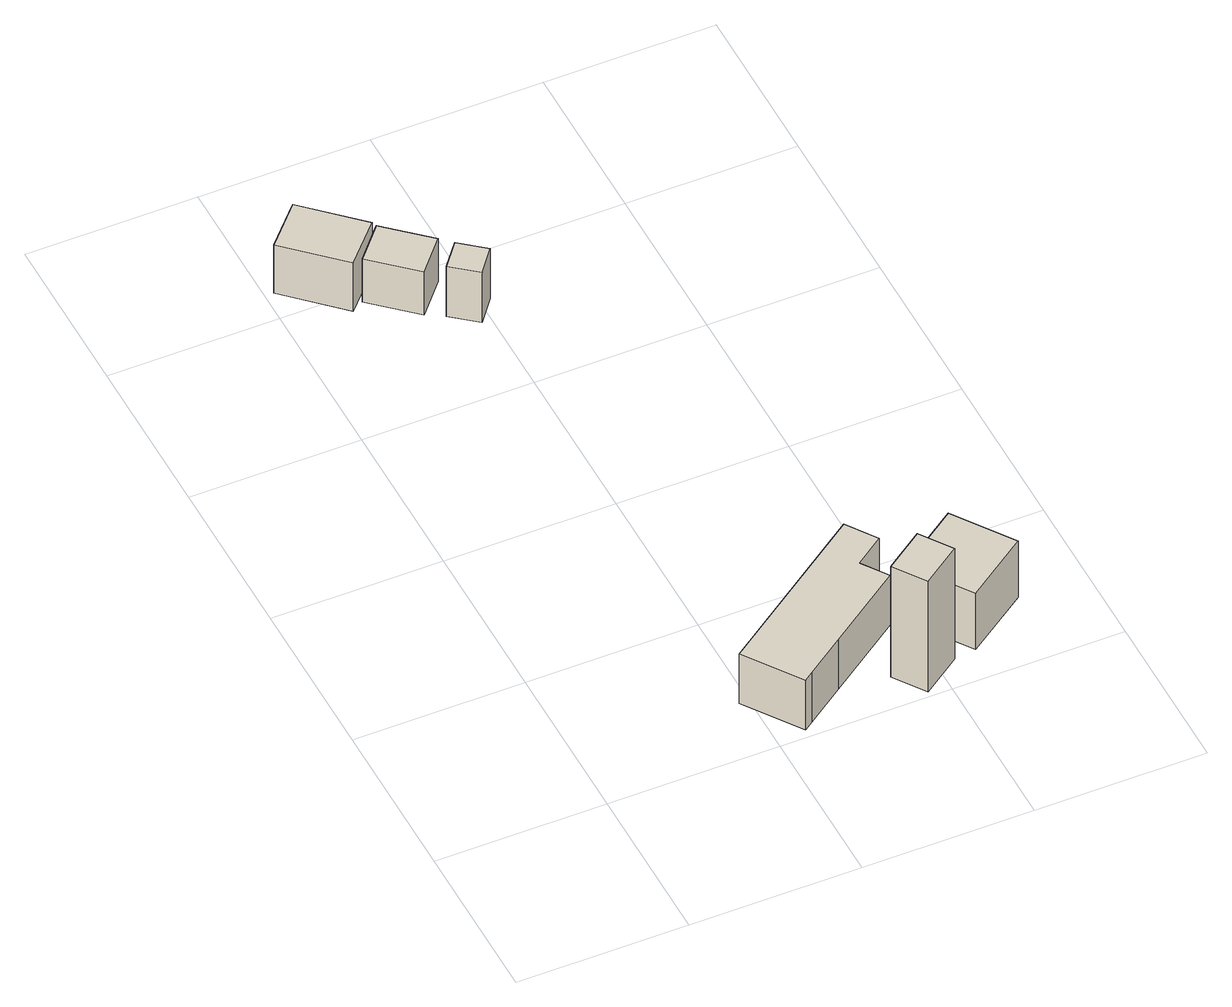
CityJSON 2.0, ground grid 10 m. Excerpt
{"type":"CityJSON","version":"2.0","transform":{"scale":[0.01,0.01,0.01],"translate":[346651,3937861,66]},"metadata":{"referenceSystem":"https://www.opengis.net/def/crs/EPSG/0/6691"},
"CityObjects":{
"building1":{"type":"Building","attributes":{"measuredHeight":3.7,"BuildingIDAttribute.prefecture":"14","BuildingIDAttribute.city":"14151","BuildingDetailAttribute.surveyYear":2015,"BuildingLandSlideRiskAttribute.description":"1","BuildingLandSlideRiskAttribute.areaType":"1"},"geometry":[{"type":"Solid","lod":"1","boundaries":[[[[0,1,2,3]],[[2,4,5,3]],[[1,6,4,2]],[[0,7,6,1]],[[3,5,7,0]],[[4,6,7,5]]]]}]},
"building2":{"type":"Building","attributes":{"usage":"422","measuredHeight":5.7,"storeysAboveGround":1,"BuildingIDAttribute.prefecture":"14","BuildingIDAttribute.city":"14151","BuildingDetailAttribute.totalFloorArea":40.63,"BuildingDetailAttribute.buildingFootprintArea":40.63,"BuildingDetailAttribute.buildingStructureType":"610","BuildingDetailAttribute.buildingStructureOrgType":"2","BuildingDetailAttribute.orgUsage":"135","BuildingDetailAttribute.surveyYear":2015,"BuildingRiverFloodingRiskAttribute.description":"1","BuildingRiverFloodingRiskAttribute.rankOrg":"2","BuildingRiverFloodingRiskAttribute.depth":2.86,"BuildingRiverFloodingRiskAttribute.adminType":"2","BuildingRiverFloodingRiskAttribute.scale":"1","BuildingRiverFloodingRiskAttribute.duration":8.58},"geometry":[{"type":"Solid","lod":"1","boundaries":[[[[8,9,10,11,12,13,14,15]],[[14,16,17,15]],[[13,18,16,14]],[[12,19,18,13]],[[11,20,19,12]],[[10,21,20,11]],[[9,22,21,10]],[[8,23,22,9]],[[15,17,23,8]],[[16,18,19,20,21,22,23,17]]]]}]},
"building3":{"type":"Building","attributes":{"measuredHeight":3.3,"BuildingIDAttribute.prefecture":"14","BuildingIDAttribute.city":"14151","BuildingDetailAttribute.surveyYear":2015,"BuildingRiverFloodingRiskAttribute.description":"1","BuildingRiverFloodingRiskAttribute.rankOrg":"2","BuildingRiverFloodingRiskAttribute.depth":2.59,"BuildingRiverFloodingRiskAttribute.adminType":"2","BuildingRiverFloodingRiskAttribute.scale":"1","BuildingRiverFloodingRiskAttribute.duration":6.42,"BuildingLandSlideRiskAttribute.description":"1","BuildingLandSlideRiskAttribute.areaType":"1"},"geometry":[{"type":"Solid","lod":"1","boundaries":[[[[24,25,26,27]],[[26,28,29,27]],[[25,30,28,26]],[[24,31,30,25]],[[27,29,31,24]],[[28,30,31,29]]]]}]},
"building4":{"type":"Building","attributes":{"measuredHeight":10.7,"BuildingIDAttribute.prefecture":"14","BuildingIDAttribute.city":"14151","BuildingDetailAttribute.surveyYear":2015,"BuildingRiverFloodingRiskAttribute.description":"1","BuildingRiverFloodingRiskAttribute.rankOrg":"2","BuildingRiverFloodingRiskAttribute.depth":2.87,"BuildingRiverFloodingRiskAttribute.adminType":"2","BuildingRiverFloodingRiskAttribute.scale":"1","BuildingRiverFloodingRiskAttribute.duration":8.58},"geometry":[{"type":"Solid","lod":"1","boundaries":[[[[32,33,34,35]],[[34,36,37,35]],[[33,38,36,34]],[[32,39,38,33]],[[35,37,39,32]],[[36,38,39,37]]]]}]},
"building5":{"type":"Building","attributes":{"measuredHeight":3.8,"BuildingIDAttribute.prefecture":"14","BuildingIDAttribute.city":"14151","BuildingDetailAttribute.surveyYear":2015,"BuildingRiverFloodingRiskAttribute.description":"1","BuildingRiverFloodingRiskAttribute.rankOrg":"2","BuildingRiverFloodingRiskAttribute.depth":2.59,"BuildingRiverFloodingRiskAttribute.adminType":"2","BuildingRiverFloodingRiskAttribute.scale":"1","BuildingRiverFloodingRiskAttribute.duration":6.42,"BuildingLandSlideRiskAttribute.description":"1","BuildingLandSlideRiskAttribute.areaType":"1"},"geometry":[{"type":"Solid","lod":"1","boundaries":[[[[40,41,42,43]],[[42,44,45,43]],[[41,46,44,42]],[[40,47,46,41]],[[43,45,47,40]],[[44,46,47,45]]]]}]},
"building6":{"type":"Building","attributes":{"measuredHeight":8.1,"BuildingIDAttribute.prefecture":"14","BuildingIDAttribute.city":"14151","BuildingDetailAttribute.surveyYear":2015,"BuildingRiverFloodingRiskAttribute.description":"1","BuildingRiverFloodingRiskAttribute.rankOrg":"2","BuildingRiverFloodingRiskAttribute.depth":2.9,"BuildingRiverFloodingRiskAttribute.adminType":"2","BuildingRiverFloodingRiskAttribute.scale":"1","BuildingRiverFloodingRiskAttribute.duration":8.58},"geometry":[{"type":"Solid","lod":"1","boundaries":[[[[48,49,50,51]],[[50,52,53,51]],[[49,54,52,50]],[[48,55,54,49]],[[51,53,55,48]],[[52,54,55,53]]]]}]}
},
"vertices":[
[584,4097,49],[365,3867,49],[48,4168,49],[266,4399,49],[48,4168,403],[266,4399,403],[365,3867,403],[584,4097,403],
[1847,1006,48],[1970,830,48],[1797,708,48],[1904,556,48],[1450,237,48],[1222,75,48],[1168,38,48],[938,366,48],[1168,38,411],[938,366,411],[1222,75,411],[1450,237,411],[1904,556,411],[1797,708,411],[1970,830,411],[1847,1006,411],
[849,3852,76],[676,3659,76],[425,3884,76],[598,4078,76],[425,3884,392],[598,4078,392],[676,3659,392],[849,3852,392],
[1969,365,50],[2098,180,50],[1867,18,50],[1738,202,50],[1867,18,861],[1738,202,861],[2098,180,861],[1969,365,861],
[1061,3663,32],[945,3520,32],[796,3641,32],[912,3784,32],[796,3641,398],[912,3784,398],[945,3520,398],[1061,3663,398],
[2594,454,50],[2227,197,50],[1986,540,50],[2353,798,50],[1986,540,463],[2353,798,463],[2227,197,463],[2594,454,463]
]}
